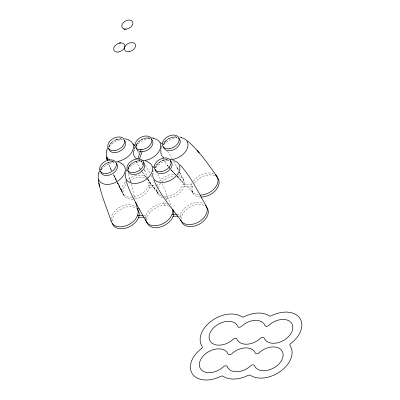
<?xml version="1.0" encoding="UTF-8"?>
<svg xmlns="http://www.w3.org/2000/svg" width="400" height="400" viewBox="0 0 400 400"><rect width="100%" height="100%" fill="white"/><g stroke="black" fill="none" stroke-linecap="round" stroke-linejoin="round"><path stroke-width="0.3" stroke-dasharray="2 1.5" d="M100.765 170.2L101.07 168.95L100.955 169.335C102.87 164.545 108.27 161.445 113.37 161.895L112.99 161.86L114.36 162.175M128.055 169.245L128.615 167.38L128.48 167.715C130.665 163.325 135.75 160.49 140.63 160.945L140.285 160.91L141.655 161.225M136.17 146.335L136.725 144.47L136.325 145.45M100.76 169.98L101.07 168.95M108.995 146.66L110.61 143.735L113.355 141.245L110.67 143.475L108.425 146.355M155.475 167.66L156.235 165.79L156.075 166.095C158.47 162.12 163.24 159.55 167.89 159.995L167.575 159.955L168.945 160.27M163.585 144.75L164.345 142.88L163.845 143.86M163.47 203.545L164.46 200.725M165.45 197.905L166.04 196.215M164.555 205.49L165.74 202.105M166.53 199.85L167.125 198.16M128.615 167.38L128.22 168.36L128.365 168M136.59 144.805C138.905 140.24 144.405 137.27 149.495 138.21L149.09 138.12L150.4 138.575M164.185 143.195C166.71 139.045 171.88 136.35 176.74 137.255L176.385 137.17L177.055 137.36M100.72 168.55C103.575 164.275 108.49 161.52 113.61 161.215M127.885 167.485L129.535 165.47M136.04 144.585C138.98 140.405 143.905 137.71 149.015 137.535M155.65 165.635C158.405 162.205 162.515 159.915 166.89 159.4M163.775 142.8L164.805 141.665M130.12 164.885L134.16 162.025L139.765 160.335M129.275 165.73L130.325 164.68M165.39 141.1C168.25 138.38 172.12 136.77 176.06 136.6M164.535 141.935L165.605 140.885M116.455 139.635L115.035 140.27L117.525 139.25L121.07 138.53M115.39 140.1L119.285 139.01L122.47 139.265M148.375 185.885L155.74 185.63M182.905 184.83L191.5 184.53M149.46 187.83L156.21 187.595M183.985 186.775L192.585 186.475M143.67 215.18L146.125 215.095M176.97 214.17L180.655 214.04M144.75 217.13L147.21 217.045M178.665 216.095L181.735 215.985M170.875 169.615L176.45 175.735L170.925 169.66M170.53 169.2L165.27 162.51L163.195 159.125M192.395 192.005L192.725 192.39L176.86 176.185L182.88 182.33L171.72 170.59L172.475 171.46L167.165 165.105L170.075 168.69M147.235 179.015L142.495 172.355M147.58 179.48L156.585 191.23L149.045 181.375L157.88 193.145L157.325 192.335L158.405 194.28M192.885 192.675L192.145 191.435L192.57 192.315L192.34 191.885M142.48 172.31L146.215 177.57M167.53 151.255L172.535 159.385M140.26 168.99L135.38 160.15M140.575 169.465L139.64 168.045L140.565 169.48M141.825 171.36L140.885 169.935L141.485 170.91M148.965 180.68L148.315 179.495M121.055 189.945L122.31 192.465L118.89 185.31L124.045 195.675M122.9 193.675L123.61 194.91M183.69 179.875L179.565 172.21M173.685 161.37L178.505 170.26M145.49 165.26L150.005 173.375M151.21 175.54L152.11 177.16M178.435 170.1L176.73 166.945L178.445 170.195M116.46 180.535L113.295 174.365M117.495 182.745L120.15 187.775L117.355 182.435M179.585 172.36L180.73 174.53L179.615 172.395M116.39 180.375L113.395 174.475M113.475 174.55L116.97 181.725M157.87 174.17L161.07 180.78M157.985 193.42L157.585 192.625L158.015 193.485M117.305 182.39L121.945 191.51L117.475 182.535M121.44 190.745L117.53 182.64M116.97 181.695L113.825 175.105L116.795 181.37M111.485 170.64L107.635 161.315M111.175 169.695L111.665 170.755M108.875 164.64L111.97 171.66M110.105 167.615L111.495 170.7M162.25 183.535L171.635 206.975M137.7 151.43L138.63 153.62M147.88 178.5L144.485 169.58M141.25 160.51L142.595 164.33M142.03 162.595L142.745 164.69M141.21 160.595L141.585 161.675L141.22 160.615M128.36 173.7L130.84 181.9M144.45 169.54L145.345 172.235M142.34 163.555L142.68 164.605M131.125 182.955L130.13 179.265M131.41 184.17L134.78 198.615M181.175 218.98A14.55 9.775 -29.1 0 1 189.545 207.205A14.55 9.775 -29.1 0 1 204.2 205.435M146.63 220.1A14.55 9.775 -29.1 0 1 154.435 208.65A14.55 9.775 -29.1 0 1 168.75 206.16M112.085 221.125A14.55 9.775 -29.1 0 1 121.365 208.9A14.55 9.775 -29.1 0 1 136.355 208.37M129.57 181.025A14.55 9.775 -29.1 0 1 149.795 182.48A14.55 9.775 -29.1 0 1 134.805 199.025M133.155 199.23A14.55 9.775 -29.1 0 1 125.93 184.44M177.115 176.08A14.55 9.775 -29.1 0 1 183.4 188.115A14.55 9.775 -29.1 0 1 165.865 198.15M162.54 197.52A14.55 9.775 -29.1 0 1 157.55 189.585M157.895 188.02A14.55 9.775 -29.1 0 1 160.545 183.255M161.79 181.895A14.55 9.775 -29.1 0 1 174.42 176.025M200.435 197.055A14.55 9.775 -29.1 0 1 193.05 185.34M194.435 183A14.55 9.775 -29.1 0 1 214.835 175.83M101.155 169.61A14.55 9.775 -29.1 0 1 114.13 162.39M116.915 162.27A14.55 9.775 -29.1 0 1 117.8 162.345M100.81 169.925A9.025 6.06 -29.1 0 1 106.25 163.335A9.025 6.06 -29.1 0 1 114.69 162.3M128.03 169.455A9.025 6.06 -29.1 0 1 133.26 162.54A9.025 6.06 -29.1 0 1 141.985 161.35M127.87 169.41A14.55 9.775 -29.1 0 1 141.425 161.435M155.395 168.02A9.025 6.06 -29.1 0 1 168.815 160.225M155.745 167.705A14.55 9.775 -29.1 0 1 168.72 160.48M167.51 159.395A14.55 9.775 -29.1 0 1 165.92 158.97M163.855 144.795A14.55 9.775 -29.1 0 1 176.83 137.57M163.505 145.11A9.025 6.06 -29.1 0 1 176.925 137.315M140.22 160.35A14.55 9.775 -29.1 0 1 137.895 159.63M135.98 146.5A14.55 9.775 -29.1 0 1 149.535 138.525M136.145 146.545A9.025 6.06 -29.1 0 1 141.655 139.475A9.025 6.06 -29.1 0 1 150.535 138.64M108.92 147.015A9.025 6.06 -29.1 0 1 122.34 139.225M112.925 161.305A14.55 9.775 -29.1 0 1 110.6 160.585M109.265 146.7A14.55 9.775 -29.1 0 1 122.245 139.48M180.1 217.56A14.55 9.775 -29.1 0 1 188.46 205.26A14.55 9.775 -29.1 0 1 203.59 203.74M145.555 218.66A14.55 9.775 -29.1 0 1 153.035 206.905A14.55 9.775 -29.1 0 1 167.63 204.2M111.01 219.01A14.55 9.775 -29.1 0 1 120.74 206.715A14.55 9.775 -29.1 0 1 135.72 206.77M147.955 178.85A14.55 9.775 -29.1 0 1 133.98 197.035M132.075 197.28A14.55 9.775 -29.1 0 1 125.48 181.76M128.485 179.08A14.55 9.775 -29.1 0 1 146.565 177.26M178.475 174.685A14.55 9.775 -29.1 0 1 181.39 187.73A14.55 9.775 -29.1 0 1 163.9 196.13M161.455 195.575A14.55 9.775 -29.1 0 1 156.47 187.635M156.81 186.075A14.55 9.775 -29.1 0 1 158.285 182.92M159.39 181.395A14.55 9.775 -29.1 0 1 176.03 174.13M198.44 195.03A14.55 9.775 -29.1 0 1 191.965 183.39M193.355 181.055A14.55 9.775 -29.1 0 1 213.75 173.88"/><path stroke-width="0.6" d="M160.73 150.75L160.81 149.775M125.56 173.605L125.745 172.64M152.915 171.615L153.085 170.705M160.97 148.775L161.155 147.86M106.665 150.66L107.61 147.885M98.545 173.67L99.42 170.955M125.965 171.68L126.585 169.885M134.05 148.775L134.7 146.98M137.775 158.895L141.02 149.735M139.465 159.125L142.1 151.68M161.43 146.965L161.8 146.07M123.955 29.23L125.74 29.165M119.09 42.975L120.875 42.91M137.53 215.395L143.055 215.205M172.055 214.34L176.355 214.19M138.61 217.345L144.135 217.15M173.14 216.285L178.055 216.115M151.675 137.69L153.65 138.165M124.695 138.65L128.455 139.83M179.745 136.94L181.72 137.505M172.575 159.915L173.585 160.27M145.45 160.84L147.385 161.6M118.315 161.77L120.2 162.535M187.38 140.78C199.02 150.78 207.82 163.61 216.625 176.06M160.57 142.48L162.085 144.02M180.025 164.77C191.235 177.195 198.565 192.515 206.655 207.025M197.1 150.445L199.315 152.995M152.815 166.185L154.05 167.82M181.145 220.955C171.6 207.65 160.205 195.205 153.815 179.935M133.575 144.23L134.65 145.725L133.27 143.8M215.395 174.25L217.185 176.885M146.62 222.08L138.755 208.22M139.28 209.17C134.25 199.72 128.64 190.32 125.95 179.86M111.12 221.07C106.65 207.35 100.56 193.985 98.27 179.665M137.425 208.77L135.625 202.165M106.735 157.95L107.295 160.28L106.515 156.925L107.04 159.24M98.735 182.825L99.5 186.235M206.415 207.01A14.55 9.775 -29.1 0 1 199.5 224.03A14.55 9.775 -29.1 0 1 181.39 220.94M173.08 209.82A14.55 9.775 -29.1 0 1 163.57 225.835A14.55 9.775 -29.1 0 1 146.845 222.035M137.325 209.205A14.55 9.775 -29.1 0 1 130.41 226.23A14.55 9.775 -29.1 0 1 112.3 223.135M217.015 177.26A14.55 9.775 -29.1 0 1 216.315 189.535A14.55 9.775 -29.1 0 1 201.315 197.07M120.24 162.9A14.55 9.775 -29.1 0 1 123.245 175.81A14.55 9.775 -29.1 0 1 105.955 184.375A14.55 9.775 -29.1 0 1 98.85 173.495M116.25 163.29A9.025 6.06 -29.1 0 1 111.73 174.155A9.025 6.06 -29.1 0 1 100.73 171.335M143.54 162.34A9.025 6.06 -29.1 0 1 139.02 173.2A9.025 6.06 -29.1 0 1 128.025 170.385M147.535 161.945A14.55 9.775 -29.1 0 1 150.865 174.34A14.55 9.775 -29.1 0 1 134.445 183.48A14.55 9.775 -29.1 0 1 125.665 174.12M170.12 160.83A9.025 6.06 -29.1 0 1 166.88 171.94A9.025 6.06 -29.1 0 1 155.315 169.43M174.05 160.755A14.55 9.775 -29.1 0 1 178.46 172.865A14.55 9.775 -29.1 0 1 162.04 182.53A14.55 9.775 -29.1 0 1 152.96 173.165M151.315 139.135A9.025 6.06 -29.1 0 1 147.415 150.14A9.025 6.06 -29.1 0 1 136.135 147.475M181.345 137.66A14.55 9.775 -29.1 0 1 186.78 149.565A14.55 9.775 -29.1 0 1 170.15 159.62M163.865 157.94A14.55 9.775 -29.1 0 1 160.93 151.03M178.605 138.185A9.025 6.06 -29.1 0 1 174.99 149.03A9.025 6.06 -29.1 0 1 163.485 146.965M153.205 138.48A14.55 9.775 -29.1 0 1 159.68 150.12A14.55 9.775 -29.1 0 1 142.86 160.57M136.575 158.89A14.55 9.775 -29.1 0 1 134.255 149.63M124.36 140.38A9.025 6.06 -29.1 0 1 119.84 151.245A9.025 6.06 -29.1 0 1 108.84 148.425M128.35 139.99A14.55 9.775 -29.1 0 1 131.985 151.865A14.55 9.775 -29.1 0 1 116.495 161.485M109.915 160.24A14.55 9.775 -29.1 0 1 106.96 150.585M205.33 205.065A14.55 9.775 -29.1 0 1 198.865 221.825A14.55 9.775 -29.1 0 1 180.515 219.665M172.475 209.195A14.55 9.775 -29.1 0 1 161.06 224.49A14.55 9.775 -29.1 0 1 145.625 219.385M137.11 208.365A14.55 9.775 -29.1 0 1 127.94 224.99A14.55 9.775 -29.1 0 1 111.08 220.485M215.655 175.065A14.55 9.775 -29.1 0 1 215.38 187.39A14.55 9.775 -29.1 0 1 200.23 195.125M118.28 52.02A6.015 4.04 -29.1 0 0 124.525 44.6A6.015 4.04 -29.1 0 0 114.95 45.86A6.015 4.04 -29.1 0 0 118.28 52.02M126.39 29.11A6.015 4.04 -29.1 0 0 132.635 21.69A6.015 4.04 -29.1 0 0 123.065 22.955A6.015 4.04 -29.1 0 0 126.39 29.11M129.025 51.645A6.015 4.04 -29.1 0 0 135.27 44.22A6.015 4.04 -29.1 0 0 125.695 45.485A6.015 4.04 -29.1 0 0 129.025 51.645M227.175 366.55A2.405 1.615 -29.1 0 0 223.54 366.675A15.64 10.505 -29.1 0 1 201.645 370.1A15.64 10.505 -29.1 0 1 208.04 352.04A15.64 10.505 -29.1 0 1 228.025 353.995A2.405 1.615 -29.1 0 0 231.665 353.87A15.64 10.505 -29.1 0 1 255.32 353.045A2.405 1.615 -29.1 0 0 258.96 352.915A15.64 10.505 -29.1 0 1 280.85 349.495A15.64 10.505 -29.1 0 1 274.455 367.555A15.64 10.505 -29.1 0 1 254.47 365.595A2.405 1.615 -29.1 0 0 250.83 365.725A15.64 10.505 -29.1 0 1 227.175 366.55M265.05 325.55A2.405 1.615 -29.1 0 0 268.69 325.425A15.64 10.505 -29.1 0 1 290.585 322.005A15.64 10.505 -29.1 0 1 284.19 340.06A15.64 10.505 -29.1 0 1 264.205 338.105A2.405 1.615 -29.1 0 0 260.565 338.23A15.64 10.505 -29.1 0 1 236.91 339.055A2.405 1.615 -29.1 0 0 233.27 339.185A15.64 10.505 -29.1 0 1 211.38 342.605A15.64 10.505 -29.1 0 1 217.77 324.545A15.64 10.505 -29.1 0 1 237.76 326.505A2.405 1.615 -29.1 0 0 241.4 326.38A15.64 10.505 -29.1 0 1 265.05 325.55M201.29 348.795A2.405 1.615 -29.1 0 0 202.14 346.405A25.27 16.975 -29.1 0 1 211.27 321.12A25.27 16.975 -29.1 0 1 241.83 316.78A2.405 1.615 -29.1 0 0 244.2 316.695A25.27 16.975 -29.1 0 1 269.12 315.825A2.405 1.615 -29.1 0 0 271.495 315.74A25.27 16.975 -29.1 0 1 299.705 318.03A25.27 16.975 -29.1 0 1 290.935 343.305A2.405 1.615 -29.1 0 0 290.09 345.695A25.27 16.975 -29.1 0 1 280.96 370.98A25.27 16.975 -29.1 0 1 250.4 375.325A2.405 1.615 -29.1 0 0 248.03 375.405A25.27 16.975 -29.1 0 1 223.11 376.275A2.405 1.615 -29.1 0 0 220.735 376.36A25.27 16.975 -29.1 0 1 192.525 374.07A25.27 16.975 -29.1 0 1 201.29 348.795M106.59 173.515A9.025 6.06 -29.1 0 0 115.955 162.38A9.025 6.06 -29.1 0 0 101.595 164.275A9.025 6.06 -29.1 0 0 106.59 173.515M133.88 172.56A9.025 6.06 -29.1 0 0 143.25 161.425A9.025 6.06 -29.1 0 0 128.89 163.325A9.025 6.06 -29.1 0 0 133.88 172.56M161.175 171.61A9.025 6.06 -29.1 0 0 170.545 160.475A9.025 6.06 -29.1 0 0 156.185 162.37A9.025 6.06 -29.1 0 0 161.175 171.61M141.99 149.65A9.025 6.06 -29.1 0 0 151.36 138.515A9.025 6.06 -29.1 0 0 137 140.415A9.025 6.06 -29.1 0 0 141.99 149.65M169.285 148.7A9.025 6.06 -29.1 0 0 178.655 137.565A9.025 6.06 -29.1 0 0 164.295 139.46A9.025 6.06 -29.1 0 0 169.285 148.7M114.7 150.605A9.025 6.06 -29.1 0 0 124.07 139.47A9.025 6.06 -29.1 0 0 109.71 141.365A9.025 6.06 -29.1 0 0 114.7 150.605"/></g></svg>
